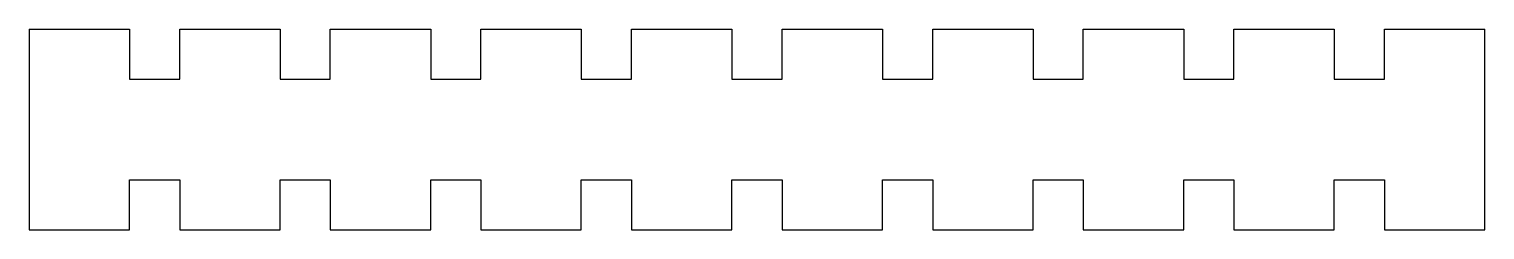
# Model space of a CAD drawing. Header units: millimetres. Extents: x 6614975 to 6624097, y 8742145 to 8746891.
# Drawn here: x 6621038.3 to 6621183.3, y 8743043.4 to 8743063.4 of the extents above; entities that cross this region are included whole.
import ezdxf

# ---------------------------------------------------------------- set-up
doc = ezdxf.new("R2010")
doc.units = ezdxf.units.MM

msp = doc.modelspace()

# ---------------------------------------------------------------- linework, layer by layer
at = {"color": 18, "true_color": 0x000000}
for p, q in [((6621038.321, 8743063.402), (6621048.321, 8743063.402)), ((6621038.321, 8743063.402), (6621038.321, 8743043.402)), ((6621053.321, 8743063.402), (6621063.321, 8743063.402)), ((6621068.321, 8743063.402), (6621078.321, 8743063.402)), ((6621083.321, 8743063.402), (6621093.321, 8743063.402)), ((6621098.321, 8743063.402), (6621108.321, 8743063.402)), ((6621113.321, 8743063.402), (6621123.321, 8743063.402)), ((6621128.321, 8743063.402), (6621138.321, 8743063.402)), ((6621143.321, 8743063.402), (6621153.321, 8743063.402)), ((6621158.321, 8743063.402), (6621168.321, 8743063.402)), ((6621173.321, 8743063.402), (6621183.321, 8743063.402)), ((6621183.321, 8743043.402), (6621183.321, 8743063.402)), ((6621038.321, 8743043.402), (6621048.321, 8743043.402)), ((6621053.321, 8743043.402), (6621063.321, 8743043.402)), ((6621068.321, 8743043.402), (6621078.321, 8743043.402)), ((6621083.321, 8743043.402), (6621093.321, 8743043.402)), ((6621098.321, 8743043.402), (6621108.321, 8743043.402)), ((6621113.321, 8743043.402), (6621123.321, 8743043.402)), ((6621128.321, 8743043.402), (6621138.321, 8743043.402)), ((6621143.321, 8743043.402), (6621153.321, 8743043.402)), ((6621158.321, 8743043.402), (6621168.321, 8743043.402)), ((6621173.321, 8743043.402), (6621183.321, 8743043.402))]:
    msp.add_line(p, q, dxfattribs=at)
at = {"color": 244, "true_color": 0x991b1e}
for p, q in [((6621048.321, 8743063.402), (6621048.321, 8743058.402)), ((6621053.321, 8743058.402), (6621053.321, 8743063.402)), ((6621063.321, 8743063.402), (6621063.321, 8743058.402)), ((6621068.321, 8743058.402), (6621068.321, 8743063.402)), ((6621078.321, 8743063.402), (6621078.321, 8743058.402)), ((6621083.321, 8743058.402), (6621083.321, 8743063.402)), ((6621093.321, 8743063.402), (6621093.321, 8743058.402)), ((6621098.321, 8743058.402), (6621098.321, 8743063.402)), ((6621108.321, 8743063.402), (6621108.321, 8743058.402)), ((6621113.321, 8743058.402), (6621113.321, 8743063.402)), ((6621123.321, 8743063.402), (6621123.321, 8743058.402)), ((6621128.321, 8743058.402), (6621128.321, 8743063.402)), ((6621138.321, 8743063.402), (6621138.321, 8743058.402)), ((6621143.321, 8743058.402), (6621143.321, 8743063.402)), ((6621153.321, 8743063.402), (6621153.321, 8743058.402)), ((6621158.321, 8743058.402), (6621158.321, 8743063.402)), ((6621168.321, 8743063.402), (6621168.321, 8743058.402)), ((6621173.321, 8743058.402), (6621173.321, 8743063.402)), ((6621048.321, 8743058.402), (6621053.321, 8743058.402)), ((6621063.321, 8743058.402), (6621068.321, 8743058.402)), ((6621078.321, 8743058.402), (6621083.321, 8743058.402)), ((6621093.321, 8743058.402), (6621098.321, 8743058.402)), ((6621108.321, 8743058.402), (6621113.321, 8743058.402)), ((6621123.321, 8743058.402), (6621128.321, 8743058.402)), ((6621138.321, 8743058.402), (6621143.321, 8743058.402)), ((6621153.321, 8743058.402), (6621158.321, 8743058.402)), ((6621168.321, 8743058.402), (6621173.321, 8743058.402)), ((6621048.321, 8743043.402), (6621048.321, 8743048.402)), ((6621048.321, 8743048.402), (6621053.321, 8743048.402)), ((6621053.321, 8743048.402), (6621053.321, 8743043.402)), ((6621063.321, 8743043.402), (6621063.321, 8743048.402)), ((6621063.321, 8743048.402), (6621068.321, 8743048.402)), ((6621068.321, 8743048.402), (6621068.321, 8743043.402)), ((6621078.321, 8743043.402), (6621078.321, 8743048.402)), ((6621078.321, 8743048.402), (6621083.321, 8743048.402)), ((6621083.321, 8743048.402), (6621083.321, 8743043.402)), ((6621093.321, 8743043.402), (6621093.321, 8743048.402)), ((6621093.321, 8743048.402), (6621098.321, 8743048.402)), ((6621098.321, 8743048.402), (6621098.321, 8743043.402)), ((6621108.321, 8743043.402), (6621108.321, 8743048.402)), ((6621108.321, 8743048.402), (6621113.321, 8743048.402)), ((6621113.321, 8743048.402), (6621113.321, 8743043.402)), ((6621123.321, 8743043.402), (6621123.321, 8743048.402)), ((6621123.321, 8743048.402), (6621128.321, 8743048.402)), ((6621128.321, 8743048.402), (6621128.321, 8743043.402)), ((6621138.321, 8743043.402), (6621138.321, 8743048.402)), ((6621138.321, 8743048.402), (6621143.321, 8743048.402)), ((6621143.321, 8743048.402), (6621143.321, 8743043.402)), ((6621153.321, 8743043.402), (6621153.321, 8743048.402)), ((6621153.321, 8743048.402), (6621158.321, 8743048.402)), ((6621158.321, 8743048.402), (6621158.321, 8743043.402)), ((6621168.321, 8743043.402), (6621168.321, 8743048.402)), ((6621168.321, 8743048.402), (6621173.321, 8743048.402)), ((6621173.321, 8743048.402), (6621173.321, 8743043.402))]:
    msp.add_line(p, q, dxfattribs=at)

doc.saveas('drawing.dxf')
